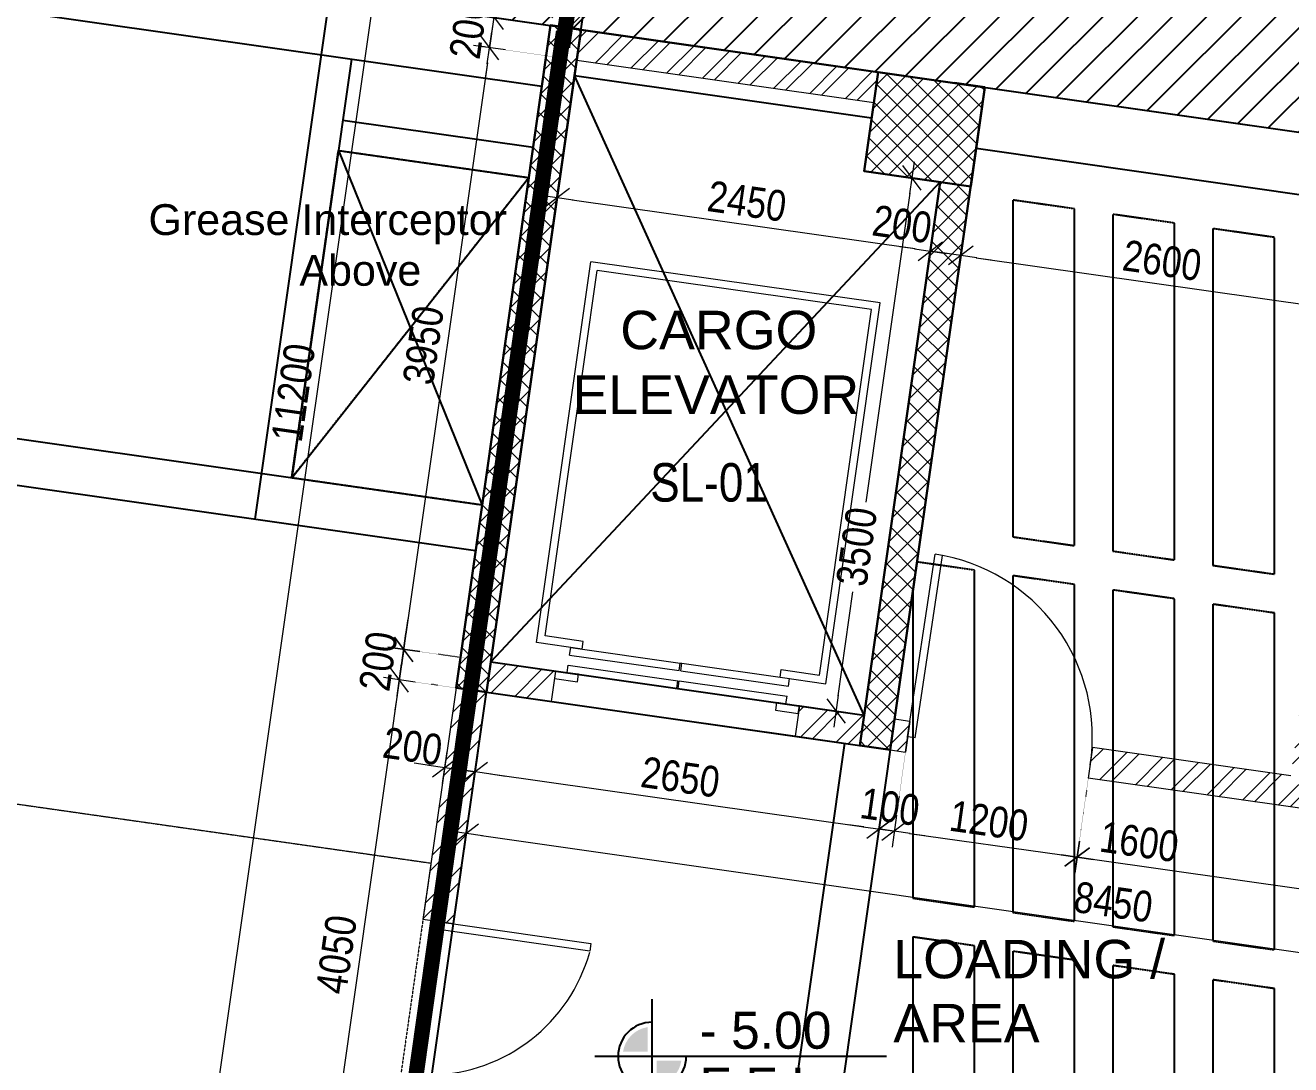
# Model space of a CAD drawing. Header units: inches. Extents: x 676944 to 1044153, y 326920 to 502369.
# Drawn here: x 732321 to 740543, y 386552 to 393308 of the extents above; entities that cross this region are included whole.
import ezdxf

# ---------------------------------------------------------------- set-up
doc = ezdxf.new("R2010")
doc.units = ezdxf.units.IN
doc.header["$MEASUREMENT"] = 0
for name, pattern in [('DASHED2', [9.525, 6.35, -3.175]), ('DOT2', [3.175, 0, -3.175]), ('HIDDEN', [9.525, 6.35, -3.175]), ('HIDDEN2', [4.7625, 3.175, -1.5875])]:
    doc.linetypes.add(name, pattern=pattern)
for name, color, linetype, lineweight in [('A-BLOCK', 43, 'Continuous', 13), ('A-DIMENSION', 7, 'Continuous', 9), ('A-DOOR', 10, 'Continuous', 15), ('A-HATCH CONCRETE', 254, 'Continuous', 5), ('A-LEASING LINE', 7, 'DASHED2', 9), ('A-LEVEL', 181, 'Continuous', 9), ('escape route', 8, 'HIDDEN', 15), ('wall hatch', 252, 'Continuous', 0)]:
    doc.layers.add(name, color=color, linetype=linetype, lineweight=lineweight)
for name, color, linetype in [('LEVELS', 181, 'Continuous'), ('P-PIPE-DRA', 40, 'Continuous'), ('S-BEAM', 2, 'Continuous'), ('S-COL', 210, 'Continuous'), ('S-COL-1', 7, 'Continuous'), ('S-HAT', 45, 'Continuous'), ('S-RIBS', 43, 'HIDDEN'), ('SHAFT', 7, 'Continuous'), ('TAXT', 3, 'Continuous'), ('THN', 1, 'Continuous')]:
    doc.layers.add(name, color=color, linetype=linetype)
doc.styles.add('ARIAL', font='ARIALN.TTF')
doc.styles.get("Standard").update_dxf_attribs({"font": 'arial.ttf'})
doc.styles.add('style1', font='arial.ttf')
doc.dimstyles.get("Standard").update_dxf_attribs({"dimtxt": 0.18, "dimasz": 0.18, "dimexe": 0.18, "dimexo": 0.0625, "dimgap": 0.09, "dimtad": 0, "dimtih": 1, "dimtoh": 1, "dimdec": 4, "dimzin": 0, "dimdsep": 46, "dimtxsty": 'Standard', "dimcen": 0.09, "dimadec": 0, "dimazin": 0, "dimtfac": 1, "dimtdec": 4, "dimtofl": 0, "dimtmove": 0, "dimatfit": 3, "dimfxl": 1, "dimtolj": 1, "dimtzin": 0, "dimarcsym": 0})
pattern_1 = [(45, (500238.42, -209327.43), (-132.58252, 132.58252), []), (45, (500326.8, -209327.43), (-132.58252, 132.58252), [])]
pattern_2 = [(45, (500265.86, -209134.585), (-66.29126, 66.29126), []), (135, (500265.86, -209134.585), (-66.29126, -66.29126), [])]

# ---------------------------------------------------------------- blocks, each defined once
blk = doc.blocks.new('R')
for p, q in [((0, -1.05), (0, 1.05)), ((-1.05, 0), (1.05, 0))]:
    blk.add_line(p, q)
at = {"color": 4, "lineweight": 13}
blk.add_line((-0.707, -0.707), (0.707, 0.707), dxfattribs=at)
blk = doc.blocks.new('*D204')
at = {"layer": 'A-DIMENSION', "linetype": 'DOT2', "lineweight": 13, "transparency": 16777216}
for p, q in [((736062.3, 396291.3), (734932.4, 396452.9)), ((734476.7, 385204.2), (733346.9, 385365.8))]:
    blk.add_line(p, q, dxfattribs=at)
at = {"layer": 'A-DIMENSION', "transparency": 16777216}
blk.add_line((734992.5, 396343.3), (733435.3, 385454.2), dxfattribs=at)
at = {"layer": 'Defpoints', "color": 0, "transparency": 16777216}
for p in [(736161.2, 396277.1), (733421.1, 385355.2), (734575.7, 385190)]:
    blk.add_point(p, dxfattribs=at)
at = {"layer": 'A-DIMENSION', "transparency": 16777216, "xscale": 100, "yscale": 100, "zscale": 100}
for p, rotation in [((735006.6, 396442.3), 81.86145593293708), ((733421.1, 385355.2), 261.8614559329371)]:
    blk.add_blockref('R', p, dxfattribs=dict(at, rotation=rotation))
at = {"layer": 'A-DIMENSION', "transparency": 16777216, "insert": (734063.3, 390920.2), "char_height": 200, "attachment_point": 5, "rotation": 81.86146, "style": 'ARIAL'}
blk.add_mtext('\\A1;11200', dxfattribs=at)
blk = doc.blocks.new('*D159')
at = {"layer": 'A-DIMENSION', "linetype": 'DOT2', "lineweight": 13, "transparency": 16777216}
for p, q in [((735076.8, 388696.6), (735036.2, 388409.8)), ((735274.8, 388668.5), (735234.2, 388381.7))]:
    blk.add_line(p, q, dxfattribs=at)
at = {"layer": 'A-DIMENSION', "transparency": 16777216}
for p, q in [((734947.7, 388498.1), (734848.7, 388512.1)), ((735046.7, 388484.1), (735244.7, 388456)), ((735343.7, 388442), (735442.7, 388427.9))]:
    blk.add_line(p, q, dxfattribs=at)
at = {"layer": 'Defpoints', "color": 0, "transparency": 16777216}
for p in [(735090.8, 388795.6), (735288.8, 388767.5), (735244.7, 388456)]:
    blk.add_point(p, dxfattribs=at)
at = {"layer": 'A-DIMENSION', "transparency": 16777216, "xscale": 100, "yscale": 100, "zscale": 100}
for p, rotation in [((735046.7, 388484.1), 351.9342278834925), ((735244.7, 388456), 171.9342278834925)]:
    blk.add_blockref('R', p, dxfattribs=dict(at, rotation=rotation))
at = {"layer": 'A-DIMENSION', "transparency": 16777216, "insert": (734837.6, 388620.6), "char_height": 200, "attachment_point": 5, "rotation": 351.93423, "style": 'ARIAL'}
blk.add_mtext('\\A1;200', dxfattribs=at)
blk = doc.blocks.new('*D161')
at = {"layer": 'A-DIMENSION', "linetype": 'DOT2', "lineweight": 13, "transparency": 16777216}
for p, q in [((735870.4, 396318.6), (735864, 396319.6)), ((735635.4, 393321.9), (735291.7, 393371))]:
    blk.add_line(p, q, dxfattribs=at)
at = {"layer": 'A-DIMENSION', "transparency": 16777216}
blk.add_line((735775.7, 396231.2), (735380.1, 393459.4), dxfattribs=at)
at = {"layer": 'Defpoints', "color": 0, "transparency": 16777216}
for p in [(735771.4, 396332.8), (735365.9, 393360.4), (735734.4, 393307.8)]:
    blk.add_point(p, dxfattribs=at)
at = {"layer": 'A-DIMENSION', "transparency": 16777216, "xscale": 100, "yscale": 100, "zscale": 100}
for p, rotation in [((735789.8, 396330.1), 81.87732904774347), ((735365.9, 393360.4), 261.8773290477435)]:
    blk.add_blockref('R', p, dxfattribs=dict(at, rotation=rotation))
at = {"layer": 'A-DIMENSION', "transparency": 16777216, "insert": (735427.3, 394866.7), "char_height": 200, "attachment_point": 5, "rotation": 81.87733, "style": 'ARIAL'}
blk.add_mtext('\\A1;3000', dxfattribs=at)
blk = doc.blocks.new('*D162')
at = {"layer": 'A-DIMENSION', "transparency": 16777216}
for p, q in [((735380.1, 393459.4), (735394.2, 393558.3)), ((735365.9, 393360.4), (735337.7, 393162.3)), ((735323.5, 393063.3), (735309.4, 392964.3))]:
    blk.add_line(p, q, dxfattribs=at)
at = {"layer": 'A-DIMENSION', "linetype": 'DOT2', "lineweight": 13, "transparency": 16777216}
for p, q in [((735635.4, 393321.9), (735291.7, 393371)), ((735805.1, 393095.6), (735263.4, 393172.9))]:
    blk.add_line(p, q, dxfattribs=at)
at = {"layer": 'Defpoints', "color": 0, "transparency": 16777216}
for p in [(735734.4, 393307.8), (735337.7, 393162.3), (735904.1, 393081.5)]:
    blk.add_point(p, dxfattribs=at)
at = {"layer": 'A-DIMENSION', "transparency": 16777216, "xscale": 100, "yscale": 100, "zscale": 100}
for p, rotation in [((735365.9, 393360.4), 261.8773290477435), ((735337.7, 393162.3), 81.87732904774347)]:
    blk.add_blockref('R', p, dxfattribs=dict(at, rotation=rotation))
at = {"layer": 'A-DIMENSION', "transparency": 16777216, "insert": (735201.2, 393282.8), "char_height": 200, "attachment_point": 5, "rotation": 81.87733, "style": 'ARIAL'}
blk.add_mtext('\\A1;200', dxfattribs=at)
blk = doc.blocks.new('*D163')
at = {"layer": 'A-DIMENSION', "linetype": 'DOT2', "lineweight": 13, "transparency": 16777216}
for p, q in [((735805.1, 393095.6), (735263.4, 393172.9)), ((735247.1, 389185), (734705.3, 389262.4))]:
    blk.add_line(p, q, dxfattribs=at)
at = {"layer": 'A-DIMENSION', "transparency": 16777216}
blk.add_line((735323.5, 393063.3), (734793.7, 389350.8), dxfattribs=at)
at = {"layer": 'Defpoints', "color": 0, "transparency": 16777216}
for p in [(735904.1, 393081.5), (734779.5, 389251.8), (735346.1, 389170.9)]:
    blk.add_point(p, dxfattribs=at)
at = {"layer": 'A-DIMENSION', "transparency": 16777216, "xscale": 100, "yscale": 100, "zscale": 100}
for p, rotation in [((735337.7, 393162.3), 81.87732904774347), ((734779.5, 389251.8), 261.8773290477435)]:
    blk.add_blockref('R', p, dxfattribs=dict(at, rotation=rotation))
at = {"layer": 'A-DIMENSION', "transparency": 16777216, "insert": (734908, 391228.5), "char_height": 200, "attachment_point": 5, "rotation": 81.87733, "style": 'ARIAL'}
blk.add_mtext('\\A1;3950', dxfattribs=at)
blk = doc.blocks.new('*D164')
at = {"layer": 'A-DIMENSION', "transparency": 16777216}
for p, q in [((734793.7, 389350.8), (734807.8, 389449.8)), ((734779.5, 389251.8), (734751.3, 389054)), ((734737.2, 388955), (734723, 388856))]:
    blk.add_line(p, q, dxfattribs=at)
at = {"layer": 'A-DIMENSION', "linetype": 'DOT2', "lineweight": 13, "transparency": 16777216}
for p, q in [((735247, 389185.1), (734705.3, 389262.4)), ((735218.7, 388987.3), (734677.1, 389064.6))]:
    blk.add_line(p, q, dxfattribs=at)
at = {"layer": 'Defpoints', "color": 0, "transparency": 16777216}
for p in [(735346, 389170.9), (734751.3, 389054), (735317.7, 388973.2)]:
    blk.add_point(p, dxfattribs=at)
at = {"layer": 'A-DIMENSION', "transparency": 16777216, "xscale": 100, "yscale": 100, "zscale": 100}
for p, rotation in [((734779.5, 389251.8), 261.8773290477435), ((734751.3, 389054), 81.87732904774347)]:
    blk.add_blockref('R', p, dxfattribs=dict(at, rotation=rotation))
at = {"layer": 'A-DIMENSION', "transparency": 16777216, "insert": (734614.8, 389174.4), "char_height": 200, "attachment_point": 5, "rotation": 81.87733, "style": 'ARIAL'}
blk.add_mtext('\\A1;200', dxfattribs=at)
blk = doc.blocks.new('*D165')
at = {"layer": 'A-DIMENSION', "linetype": 'DOT2', "lineweight": 13, "transparency": 16777216}
for p, q in [((735246.9, 389185.3), (734705.3, 389262.6)), ((734254.4, 385235.8), (734281.6, 385231.9))]:
    blk.add_line(p, q, dxfattribs=at)
at = {"layer": 'A-DIMENSION', "transparency": 16777216}
blk.add_line((734765.4, 389153), (734221.4, 385341.5), dxfattribs=at)
at = {"layer": 'Defpoints', "color": 0, "transparency": 16777216}
for p in [(735345.9, 389171.2), (734155.4, 385249.9), (734207.3, 385242.5)]:
    blk.add_point(p, dxfattribs=at)
at = {"layer": 'A-DIMENSION', "transparency": 16777216, "xscale": 100, "yscale": 100, "zscale": 100}
for p, rotation in [((734779.6, 389252), 81.87732904774347), ((734207.3, 385242.5), 261.8773290477435)]:
    blk.add_blockref('R', p, dxfattribs=dict(at, rotation=rotation))
at = {"layer": 'A-DIMENSION', "transparency": 16777216, "insert": (734342.9, 387268.7), "char_height": 200, "attachment_point": 5, "rotation": 81.87733, "style": 'ARIAL'}
blk.add_mtext('\\A1;4050', dxfattribs=at)
blk = doc.blocks.new('*D195')
at = {"layer": 'A-DIMENSION', "linetype": 'DOT2', "lineweight": 13, "transparency": 16777216}
for p, q in [((725642.3, 386650), (725652.1, 386718.8)), ((732670.9, 385646.9), (732680.7, 385715.7))]:
    blk.add_line(p, q, dxfattribs=at)
at = {"layer": 'A-DIMENSION', "transparency": 16777216}
blk.add_line((725740.5, 386630.5), (732571.1, 385655.6), dxfattribs=at)
at = {"layer": 'Defpoints', "color": 0, "transparency": 16777216}
for p in [(725628.1, 386551), (732670.1, 385641.4), (732656.7, 385547.9)]:
    blk.add_point(p, dxfattribs=at)
at = {"layer": 'A-DIMENSION', "transparency": 16777216, "xscale": 100, "yscale": 100, "zscale": 100}
for p, rotation in [((725641.5, 386644.6), 171.8773290511251), ((732670.1, 385641.4), 351.8773290511251)]:
    blk.add_blockref('R', p, dxfattribs=dict(at, rotation=rotation))
at = {"layer": 'A-DIMENSION', "transparency": 16777216, "insert": (729177.3, 386293.6), "char_height": 200, "attachment_point": 5, "rotation": 351.87733, "style": 'ARIAL'}
blk.add_mtext('\\A1;7100', dxfattribs=at)
blk = doc.blocks.new('level')
at = {"layer": 'LEVELS'}
for points in [[(42.7, 3.7), (22.8, 3.7, -0.325023), (42.7, 23.7)], [(70.2, -3.7), (50.2, -3.7), (50.2, -23.7, 0.325023)]]:
    blk.add_hatch(color=256, dxfattribs=at).paths.add_polyline_path(points)
for p, q in [((46.5, -46.5), (46.5, 46.5)), ((0, 0), (236.9, 0))]:
    blk.add_line(p, q, dxfattribs=at)
blk.add_arc((46.5, 0), 27.7, 90, 0, dxfattribs=at)
at = {"layer": 'LEVELS', "style": 'style1', "flags": 8}
for tag, p in [('+0.00', (85, 6.1)), ('F.F.L', (85, -39.1))]:
    blk.add_attdef(tag, p, '', height=30, dxfattribs=at)
blk = doc.blocks.new('*D416')
at = {"layer": 'A-DIMENSION', "color": 254, "linetype": 'DOT2', "lineweight": 13, "transparency": 16777216}
for p, q in [((547223.7, 224655.5), (547223.8, 224656.2)), ((547397, 224454.7), (547400.6, 224479.4))]:
    blk.add_line(p, q, dxfattribs=at)
at = {"layer": 'A-DIMENSION', "color": 254, "transparency": 16777216}
for p, q in [((547114.2, 224596), (547015.2, 224610.2)), ((547411.2, 224553.6), (547213.2, 224581.9)), ((547510.2, 224539.5), (547609.2, 224525.4))]:
    blk.add_line(p, q, dxfattribs=at)
at = {"layer": 'Defpoints', "color": 0, "transparency": 16777216}
for p in [(547209.5, 224556.5), (547213.2, 224581.9), (547411.2, 224553.6)]:
    blk.add_point(p, dxfattribs=at)
at = {"layer": 'A-DIMENSION', "color": 254, "transparency": 16777216, "xscale": 100, "yscale": 100, "zscale": 100}
for p, rotation in [((547213.2, 224581.9), 351.877089414629), ((547411.2, 224553.6), 171.877089414629)]:
    blk.add_blockref('R', p, dxfattribs=dict(at, rotation=rotation))
at = {"layer": 'A-DIMENSION', "color": 254, "transparency": 16777216, "insert": (547029.9, 224756.6), "char_height": 200, "attachment_point": 5, "rotation": 351.87709, "style": 'ARIAL'}
blk.add_mtext('\\A1;200', dxfattribs=at)
blk = doc.blocks.new('*D417')
at = {"layer": 'A-DIMENSION', "color": 254, "transparency": 16777216}
blk.add_line((547114.2, 224596), (544886.8, 224913.9), dxfattribs=at)
at = {"layer": 'A-DIMENSION', "color": 254, "linetype": 'DOT2', "lineweight": 13, "transparency": 16777216}
for p, q in [((544774.4, 224833.8), (544777.3, 224853.8)), ((547223.7, 224655.5), (547223.8, 224656.2))]:
    blk.add_line(p, q, dxfattribs=at)
at = {"layer": 'Defpoints', "color": 0, "transparency": 16777216}
for p in [(544787.9, 224928.1), (544788.5, 224932.8), (547209.5, 224556.5)]:
    blk.add_point(p, dxfattribs=at)
at = {"layer": 'A-DIMENSION', "color": 254, "transparency": 16777216, "xscale": 100, "yscale": 100, "zscale": 100}
for p, rotation in [((544787.9, 224928.1), 171.877089414629), ((547213.2, 224581.9), 351.877089414629)]:
    blk.add_blockref('R', p, dxfattribs=dict(at, rotation=rotation))
at = {"layer": 'A-DIMENSION', "color": 254, "transparency": 16777216, "insert": (546022, 224905.6), "char_height": 200, "attachment_point": 5, "rotation": 351.87709, "style": 'ARIAL'}
blk.add_mtext('\\A1;2450', dxfattribs=at)
blk = doc.blocks.new('*D419')
at = {"layer": 'A-DIMENSION', "color": 254, "linetype": 'DOT2', "lineweight": 13, "transparency": 16777216}
for p, q in [((548253.8, 221256), (548156.5, 220569.5)), ((549837.7, 221030), (549740.7, 220345))]:
    blk.add_line(p, q, dxfattribs=at)
at = {"layer": 'A-DIMENSION', "color": 254, "transparency": 16777216}
blk.add_line((548266, 220629.7), (549652.2, 220433.3), dxfattribs=at)
at = {"layer": 'Defpoints', "color": 0, "transparency": 16777216}
for p in [(548267.8, 221355), (549851.8, 221129), (549751.2, 220419.3)]:
    blk.add_point(p, dxfattribs=at)
at = {"layer": 'A-DIMENSION', "color": 254, "transparency": 16777216, "xscale": 100, "yscale": 100, "zscale": 100}
for p, rotation in [((548167, 220643.8), 171.9342278825543), ((549751.2, 220419.3), 351.9342278825543)]:
    blk.add_blockref('R', p, dxfattribs=dict(at, rotation=rotation))
at = {"layer": 'A-DIMENSION', "color": 254, "transparency": 16777216, "insert": (548570.7, 220742.9), "char_height": 200, "attachment_point": 5, "rotation": 351.93423, "style": 'ARIAL'}
blk.add_mtext('\\A1;1600', dxfattribs=at)
blk = doc.blocks.new('*D411')
at = {"layer": 'A-DIMENSION', "color": 254, "linetype": 'DOT2', "lineweight": 13, "transparency": 16777216}
for p, q in [((547397, 224454.7), (547400.6, 224479.4)), ((549970.4, 224083.5), (549995.7, 224260.5))]:
    blk.add_line(p, q, dxfattribs=at)
at = {"layer": 'A-DIMENSION', "color": 254, "transparency": 16777216}
blk.add_line((547510.2, 224539.5), (549886.1, 224200.4), dxfattribs=at)
at = {"layer": 'Defpoints', "color": 0, "transparency": 16777216}
for p in [(547411.2, 224553.6), (549985.1, 224186.3), (549956.3, 223984.5)]:
    blk.add_point(p, dxfattribs=at)
at = {"layer": 'A-DIMENSION', "color": 254, "transparency": 16777216, "xscale": 100, "yscale": 100, "zscale": 100}
for p, rotation in [((547411.2, 224553.6), 171.877089414629), ((549985.1, 224186.3), 351.877089414629)]:
    blk.add_blockref('R', p, dxfattribs=dict(at, rotation=rotation))
at = {"layer": 'A-DIMENSION', "color": 254, "transparency": 16777216, "insert": (548719.6, 224520.5), "char_height": 200, "attachment_point": 5, "rotation": 351.87709, "style": 'ARIAL'}
blk.add_mtext('\\A1;2600', dxfattribs=at)
blk = doc.blocks.new('*D408')
at = {"layer": 'A-DIMENSION', "color": 254, "linetype": 'DOT2', "lineweight": 13, "transparency": 16777216}
for p, q in [((544286.3, 221410.5), (544245.7, 221123.7)), ((546938.6, 221241.7), (546869.2, 220752))]:
    blk.add_line(p, q, dxfattribs=at)
at = {"layer": 'A-DIMENSION', "color": 254, "transparency": 16777216}
blk.add_line((544355.2, 221184), (546780.7, 220840.2), dxfattribs=at)
at = {"layer": 'Defpoints', "color": 0, "transparency": 16777216}
for p in [(544300.3, 221509.5), (546952.6, 221340.7), (546879.7, 220826.2)]:
    blk.add_point(p, dxfattribs=at)
at = {"layer": 'A-DIMENSION', "color": 254, "transparency": 16777216, "xscale": 100, "yscale": 100, "zscale": 100}
for p, rotation in [((544256.2, 221198), 171.9342278859259), ((546879.7, 220826.2), 351.9342278859259)]:
    blk.add_blockref('R', p, dxfattribs=dict(at, rotation=rotation))
at = {"layer": 'A-DIMENSION', "color": 254, "transparency": 16777216, "insert": (545589.3, 221162.7), "char_height": 200, "attachment_point": 5, "rotation": 351.93423, "style": 'ARIAL'}
blk.add_mtext('\\A1;2650', dxfattribs=at)
blk = doc.blocks.new('*D407')
at = {"layer": 'A-DIMENSION', "color": 254, "linetype": 'DOT2', "lineweight": 13, "transparency": 16777216}
for p, q in [((547065.8, 221425.6), (546968.4, 220737.9)), ((548253.8, 221256), (548156.5, 220569.5))]:
    blk.add_line(p, q, dxfattribs=at)
at = {"layer": 'A-DIMENSION', "color": 254, "transparency": 16777216}
blk.add_line((547077.9, 220798.1), (548068, 220657.8), dxfattribs=at)
at = {"layer": 'Defpoints', "color": 0, "transparency": 16777216}
for p in [(547079.9, 221524.6), (548267.8, 221355), (548167, 220643.8)]:
    blk.add_point(p, dxfattribs=at)
at = {"layer": 'A-DIMENSION', "color": 254, "transparency": 16777216, "xscale": 100, "yscale": 100, "zscale": 100}
for p, rotation in [((546978.9, 220812.2), 171.9342278859259), ((548167, 220643.8), 351.9342278859259)]:
    blk.add_blockref('R', p, dxfattribs=dict(at, rotation=rotation))
at = {"layer": 'A-DIMENSION', "color": 254, "transparency": 16777216, "insert": (547594.3, 220878.6), "char_height": 200, "attachment_point": 5, "rotation": 351.93423, "style": 'ARIAL'}
blk.add_mtext('\\A1;1200', dxfattribs=at)
blk = doc.blocks.new('*D402')
at = {"layer": 'A-DIMENSION', "color": 254, "linetype": 'DOT2', "lineweight": 13, "transparency": 16777216}
for p, q in [((544206.6, 220856), (544187.6, 220723.2)), ((552571.8, 219662.1), (552552.8, 219529.3))]:
    blk.add_line(p, q, dxfattribs=at)
at = {"layer": 'A-DIMENSION', "color": 254, "transparency": 16777216}
blk.add_line((544297.2, 220783.3), (552464.4, 219617.7), dxfattribs=at)
at = {"layer": 'Defpoints', "color": 0, "transparency": 16777216}
for p in [(544220.7, 220955), (552585.9, 219761.1), (552563.4, 219603.5)]:
    blk.add_point(p, dxfattribs=at)
at = {"layer": 'A-DIMENSION', "color": 254, "transparency": 16777216, "xscale": 100, "yscale": 100, "zscale": 100}
for p, rotation in [((544198.2, 220797.5), 171.8773276732363), ((552563.4, 219603.5), 351.8773276732363)]:
    blk.add_blockref('R', p, dxfattribs=dict(at, rotation=rotation))
at = {"layer": 'A-DIMENSION', "color": 254, "transparency": 16777216, "insert": (548402.3, 220351.1), "char_height": 200, "attachment_point": 5, "rotation": 351.87733, "style": 'ARIAL'}
blk.add_mtext('\\A1;8450', dxfattribs=at)
blk = doc.blocks.new('*D399')
at = {"layer": 'A-DIMENSION', "color": 254, "linetype": 'DOT2', "lineweight": 13, "transparency": 16777216}
for p, q in [((547065.8, 221425.6), (546968.4, 220737.9)), ((546893.9, 220925.2), (546890.4, 220900.4))]:
    blk.add_line(p, q, dxfattribs=at)
at = {"layer": 'A-DIMENSION', "color": 254, "transparency": 16777216}
for p, q in [((546780.9, 220840.2), (546681.9, 220854.2)), ((546978.9, 220812.2), (546879.9, 220826.2)), ((547077.9, 220798.1), (547176.9, 220784.1))]:
    blk.add_line(p, q, dxfattribs=at)
at = {"layer": 'Defpoints', "color": 0, "transparency": 16777216}
for p in [(547079.9, 221524.6), (546879.9, 220826.2), (546879.9, 220826.2)]:
    blk.add_point(p, dxfattribs=at)
at = {"layer": 'A-DIMENSION', "color": 254, "transparency": 16777216, "xscale": 100, "yscale": 100, "zscale": 100}
for p, rotation in [((546879.9, 220826.2), 351.9342278859259), ((546978.9, 220812.2), 171.9342278859259)]:
    blk.add_blockref('R', p, dxfattribs=dict(at, rotation=rotation))
at = {"layer": 'A-DIMENSION', "color": 254, "transparency": 16777216, "insert": (546950.7, 220969.8), "char_height": 200, "attachment_point": 5, "rotation": 351.93423, "style": 'ARIAL'}
blk.add_mtext('\\A1;100', dxfattribs=at)
blk = doc.blocks.new('*D396')
at = {"layer": 'A-DIMENSION', "color": 254, "linetype": 'DOT2', "lineweight": 13, "transparency": 16777216}
for p, q in [((547180.5, 225045.7), (547168.8, 225047.4)), ((546686, 221580.8), (546674.3, 221582.5))]:
    blk.add_line(p, q, dxfattribs=at)
at = {"layer": 'A-DIMENSION', "color": 254, "transparency": 16777216}
for p, q in [((547080.4, 224959), (546793.7, 222950.2)), ((546614.2, 221692.1), (546710.5, 222366.9))]:
    blk.add_line(p, q, dxfattribs=at)
at = {"layer": 'Defpoints', "color": 0, "transparency": 16777216}
for p in [(547081.5, 225059.8), (546587, 221594.9), (546600, 221593.1)]:
    blk.add_point(p, dxfattribs=at)
at = {"layer": 'A-DIMENSION', "color": 254, "transparency": 16777216, "xscale": 100, "yscale": 100, "zscale": 100}
for p, rotation in [((547094.6, 225058), 81.87732767324025), ((546600, 221593.1), 261.8773276732402)]:
    blk.add_blockref('R', p, dxfattribs=dict(at, rotation=rotation))
at = {"layer": 'A-DIMENSION', "color": 254, "transparency": 16777216, "insert": (546734.8, 222661.1), "char_height": 200, "attachment_point": 5, "rotation": 81.87733, "style": 'ARIAL'}
blk.add_mtext('\\A1;3500', dxfattribs=at)
blk = doc.blocks.new('CEILING PLAN')
at = {"layer": 'S-HAT'}
h = blk.add_hatch(dxfattribs=at)
h.set_pattern_fill('ANSI31', color=254, scale=50, style=0)
h.set_pattern_definition([(45, (393264, 521461.99), (-112.2532, 112.2532), [])])
h.paths.add_polyline_path([(390318.4, 485183), (390298.1, 485040.4), (390318.4, 485183), (390195.1, 484461.1), (390318.4, 485183), (389288.2, 485329.9), (389175.4, 483607.6), (389224.7, 483595.9), (394316.7, 482869.2), (394316.8, 482870), (394960.3, 482778.2), (424089.7, 478620.1), (424089.8, 478620.4), (424287.8, 478592.1), (426168.6, 478323.6), (426168.6, 478323.7), (426812.1, 478231.9), (426812, 478231.3), (432655.7, 477397.3), (432655.7, 477397.9), (433200.2, 477320.2), (438160.8, 476611.6), (438179.9, 476909.7), (438279.7, 476903.3), (438456, 479650.9), (434841.3, 480166.8), (434826.9, 480066.2), (434480.4, 480115.7), (434494.8, 480216.3), (430881.4, 480732), (430867, 480631.5), (430520.6, 480681), (430534.9, 480781.5), (426921.5, 481297.2), (426907.2, 481196.8), (426560.7, 481246.2), (426575, 481346.6), (422961.6, 481862.4), (422947.3, 481762.1), (422600.8, 481811.5), (422615.2, 481911.8), (419001.9, 482427.5), (418987.6, 482327.2), (418641.1, 482376.6), (418655.4, 482477), (415042.1, 482992.7), (415027.8, 482892.4), (414681.3, 482941.8), (414695.6, 483042.1), (411082.3, 483557.8), (411068, 483457.6), (410721.6, 483507.1), (410735.9, 483607.3), (407122.6, 484123), (407108.3, 484023), (406761.8, 484072.4), (406776.1, 484172.4), (403162.7, 484688.2), (403148.5, 484588.4), (402802, 484637.8), (402816.2, 484737.6), (399202.8, 485253.3), (399188.6, 485153.8), (398842.1, 485203.3), (398856.3, 485302.8), (395243, 485818.5), (395228.8, 485719.2), (394882.3, 485768.7), (394896.5, 485868), (391300.8, 486330.6), (391286.6, 486231.6), (390890.7, 486288.2), (390904.8, 486387.2), (390471.6, 486373.3), (390384.5, 485646.3)])
at = {"layer": 'P-PIPE-DRA', "color": 254, "ltscale": 0.1}
blk.add_lwpolyline([(422711, 477807), (423948.5, 477630.4), (423644.7, 475501.9), (422407.2, 475678.5)], close=True, dxfattribs=at)
at = {"layer": 'S-BEAM', "color": 254, "linetype": 'ByBlock'}
for p, q in [((389213.3, 483597.6), (438260.1, 476597.4)), ((418662.7, 478990.4), (424033.2, 478223.9)), ((422654.2, 478824.7), (422166.9, 475409.8)), ((422795.7, 478400.5), (422407.2, 475678.5)), ((424245.3, 478294.6), (426175.6, 478019.1)), ((422739.3, 478005), (423976.7, 477828.4)), ((422711, 477807), (423948.5, 477630.4)), ((426854.5, 477821.2), (432599.1, 477001.3)), ((423948.5, 477630.4), (423644.7, 475501.9)), ((423644.7, 475501.9), (418101, 476293.2)), ((423602.3, 475204.9), (418058.6, 475996.2)), ((423701.4, 474483.9), (426126.7, 474137.8)), ((423673.2, 474285.9), (426098.5, 473939.8)), ((426324.7, 474109.2), (425794.9, 470397)), ((425999.5, 473953.9), (425497.9, 470439.4))]:
    blk.add_line(p, q, dxfattribs=at)
at = {"layer": 'S-COL-1', "color": 254, "lineweight": 30}
for points in [[(424089.8, 478620.4), (424287.8, 478592.1), (423673.2, 474285.9), (423475.2, 474314.2), (424089.8, 478620.4)], [(426713.1, 478246), (426911.1, 478217.8), (426296.5, 473911.4), (426098.5, 473939.7), (426621.2, 477602)], [(426713, 478245.4), (426713.1, 478246)]]:
    blk.add_lwpolyline(points, dxfattribs=at)
blk.add_lwpolyline([(426218, 478316.1), (426126.2, 477672.6), (426819.2, 477573.7), (426911, 478217.2)], close=True, dxfattribs=at)
at = {"layer": 'S-HAT', "color": 254}
blk.add_lwpolyline([(394960.3, 482778.2), (424089.7, 478620.1), (424089.8, 478620.4), (424287.8, 478592.1), (426168.6, 478323.6), (426168.6, 478323.7), (426812.1, 478231.9), (426812, 478231.3), (432655.7, 477397.3), (432655.7, 477397.9), (433200.2, 477320.2), (438160.8, 476611.6), (438179.9, 476909.7), (438279.7, 476903.3), (438456, 479650.9)], dxfattribs=at)
at = {"layer": 'S-RIBS', "color": 254, "ltscale": 0.4}
for points in [[(427493, 477427.6), (427093, 477484.7), (427093, 475296.1), (427493, 475239)], [(428143, 477334.9), (427743, 477391.9), (427743, 475203.3), (428143, 475146.2)], [(428793, 477242.1), (428393, 477299.2), (428393, 475110.5), (428793, 475053.5)], [(426843, 475079.2), (426470.7, 475132.4), (426443, 474938), (426443, 472947.7), (426843, 472890.6)], [(427493, 474986.5), (427093, 475043.6), (427093, 472854.9), (427493, 472797.8)], [(428143, 474893.7), (427743, 474950.8), (427743, 472762.2), (428143, 472705.1)], [(428793, 474800.9), (428393, 474858), (428393, 472669.4), (428793, 472612.3)], [(426843, 472638.1), (426443, 472695.2), (426443, 470506.5), (426843, 470449.5)], [(427493, 472545.3), (427093, 472602.4), (427093, 470413.8), (427493, 470356.7)], [(428143, 472452.5), (427743, 472509.6), (427743, 470321), (428143, 470263.9)], [(428793, 472359.8), (428393, 472416.9), (428393, 470228.2), (428793, 470171.1)]]:
    blk.add_lwpolyline(points, close=True, dxfattribs=at)
at = {"layer": 'THN', "color": 254}
for p, q in [((426126.7, 474137.8), (424245.3, 478294.6)), ((422711, 477807), (423644.7, 475501.9)), ((422407.2, 475678.5), (423948.5, 477630.4)), ((426621.3, 477602.5), (423701.4, 474483.9))]:
    blk.add_line(p, q, dxfattribs=at)
blk = doc.blocks.new('SDFGBS')
at = {"layer": 'A-DIMENSION'}
h = blk.add_hatch(dxfattribs=at)
h.set_pattern_fill('ANSI32', color=254, scale=500)
h.set_pattern_definition([(45, (500265.86, -209134.59), (-132.58252, 132.58252), []), (45, (500354.24, -209134.59), (-132.58252, 132.58252), [])])
h.paths.add_polyline_path([(548239.6, 221157), (549823.5, 220931), (549851.8, 221129), (549752.8, 221143.1), (550763, 228221.3), (550565, 228249.5), (549554.8, 221171.4), (548267.8, 221355), (548267.8, 221355)])
h.paths.add_polyline_path([(546952.6, 221340.7), (547051.6, 221326.6), (547078.5, 221524.8), (546980.9, 221539.4)])
h = blk.add_hatch(dxfattribs=at)
h.set_pattern_fill('ANSI35', color=254, scale=500)
h.set_pattern_definition([(45, (552314.21, 217329.53), (-88.3883, 88.3883), []), (45, (552402.6, 217329.53), (-88.3883, 88.3883), [156.25, -31.25, 0, -31.25])])
edge = h.paths.add_edge_path(flags=17)
edge.add_line((553946.3, 227821), (553748.4, 227849.3))
edge.add_line((553748.4, 227849.3), (552636.7, 220060.7))
edge.add_line((552636.7, 220060.7), (552850.2, 220030.2))
edge.add_line((552850.2, 220030.2), (553946.3, 227821))
edge.add_line((553946.3, 227821), (553748.4, 227849.3))
h.paths.add_polyline_path([(553946.3, 227821), (553748.4, 227849.3), (552636.7, 220060.7), (552850.2, 220030.2)], flags=17)
h.paths.add_polyline_path([(552122.2, 216511.9), (552150.4, 216709.9), (548158.7, 217279.6), (548158.7, 217118.1), (548158.7, 217081.1), (548158.7, 206352.4), (548358.7, 206352.4), (548358.7, 217049)])
h.paths.add_polyline_path([(552440.3, 217325.1), (552242.3, 217353.3), (552206.9, 217105.8), (552404.9, 217077.6)])
h.paths.add_polyline_path([(548158.7, 205052.4), (548358.7, 205055.3), (548358.7, 205152.4), (548158.7, 205152.4)])
h = blk.add_hatch(dxfattribs=at)
h.set_pattern_fill('ANSI32', color=254, scale=500)
h.set_pattern_definition([(45, (591127.75, 660763.28), (-132.58252, 132.58252), []), (45, (591216.14, 660763.28), (-132.58252, 132.58252), [])])
h.paths.add_polyline_path([(544943.8, 226021.5), (544915.5, 225823.5), (546846, 225548), (546874.2, 225745.9)])
h = blk.add_hatch(dxfattribs=at)
h.set_pattern_fill('ANSI37', color=254, scale=750)
h.set_pattern_definition(pattern_2)
h.paths.add_polyline_path([(546874.2, 225746), (546782.4, 225102.5), (547475.4, 225003.6), (547567.2, 225647.1)])
h = blk.add_hatch(dxfattribs=at)
h.set_pattern_fill('ANSI37', color=254, scale=750)
h.set_pattern_definition(pattern_2)
h.paths.add_polyline_path([(547475.4, 225003.6), (547277.4, 225031.9), (546754.6, 221369.2), (546952.6, 221340.5)])
h = blk.add_hatch(dxfattribs=at)
h.set_pattern_fill('ANSI32', color=254, scale=500)
h.set_pattern_definition(pattern_1)
h.paths.add_polyline_path([(544329.2, 221715), (544749.6, 221659.2), (544777.6, 221854.9), (544357.1, 221913.5), (544330.5, 221724.6), (544329.9, 221720)])
h = blk.add_hatch(dxfattribs=at)
h.set_pattern_fill('ANSI32', color=254, scale=500)
h.set_pattern_definition(pattern_1)
h.paths.add_polyline_path([(546769.1, 221473.1), (546782.5, 221567), (546362.2, 221627), (546334, 221429), (546754.3, 221369), (546768.5, 221469.4)])
at = {"color": 254, "linetype": 'Continuous', "ltscale": 100}
blk.add_lwpolyline([(548358.7, 199352.4), (548358.7, 205055.3), (548158.7, 205052.4), (546609.2, 205052.4), (546609.2, 211052.4), (542748.5, 211052.4), (542748.5, 217853.6), (543751.9, 217706.5), (543785.2, 217903.8), (544329.2, 221715.1), (545372.1, 229020.7), (545414.4, 229317.7), (509749.2, 234378), (508982.7, 222668.9), (530759.5, 219560.9), (530757.7, 213002.3), (529859.4, 213002.3), (529859.4, 212802.4), (529859.4, 209552.4), (521809.4, 209552.4), (521809.4, 209352.4), (521809.4, 199352.4), (548358.7, 199352.4)], dxfattribs=at)
at = {"layer": 'A-DIMENSION', "color": 254}
for p, q in [((544943.8, 226021.5), (546874.2, 225746)), ((544717.2, 225852.8), (544724.4, 225851.7)), ((544915.5, 225823.5), (546845.9, 225548.1)), ((544710.1, 225751.5), (544709.5, 225751.6)), ((546754.6, 221369), (547277.4, 225031.9)), ((547475.4, 225003.6), (546952.6, 221340.7)), ((544653.2, 222038.5), (545006.4, 224513.5)), ((546887.4, 224245), (545006.4, 224513.5)), ((544709.8, 222081), (545048.9, 224456.9)), ((546831.4, 224202.5), (545048.9, 224456.9)), ((546534.2, 221770), (546887.4, 224245)), ((546492.3, 221826.5), (546831.4, 224202.5)), ((547065.7, 221425.6), (547243.6, 222612.3)), ((547113.9, 221418.3), (547293.1, 222604.8)), ((544950.2, 221996.1), (544653.2, 222038.5)), ((544957.3, 222045.7), (544709.8, 222081)), ((544869.1, 221957.2), (544876.2, 222006.7)), ((544876.2, 222006.7), (545588.3, 221905.1)), ((544950.2, 221996.1), (544957.3, 222045.7)), ((544950.2, 221996.1), (544957.3, 222045.7)), ((544869.1, 221957.2), (545581.2, 221855.5)), ((544778.3, 221853.1), (544357.4, 221912.9)), ((544778.3, 221853.1), (544750, 221655.1)), ((544852.7, 221842.5), (544859.8, 221892)), ((544852.7, 221842.5), (544859.8, 221892)), ((544852.7, 221842.5), (545564.9, 221740.8)), ((544859.8, 221892), (545571.9, 221790.3)), ((545581.2, 221855.5), (545588.3, 221905.1)), ((545581.2, 221855.5), (545588.3, 221905.1)), ((545588.3, 221905.1), (545598.2, 221903.6)), ((545588.3, 221905.1), (545598.2, 221903.6)), ((545591.1, 221854.1), (545598.2, 221903.6)), ((545591.1, 221854.1), (545598.2, 221903.6)), ((545591.1, 221854.1), (546291.5, 221754.1)), ((545598.2, 221903.6), (546298.6, 221803.7)), ((546237.2, 221812.4), (546244.3, 221862)), ((546237.2, 221812.4), (546244.3, 221862)), ((546244.3, 221862), (546492.3, 221826.6)), ((545564.9, 221740.8), (545571.9, 221790.3)), ((545564.9, 221740.8), (545571.9, 221790.3)), ((545574.8, 221739.4), (545581.8, 221788.9)), ((545581.8, 221788.9), (546282.2, 221689)), ((546237.2, 221812.4), (546534.2, 221770)), ((546291.5, 221754.1), (546298.6, 221803.7)), ((546291.5, 221754.1), (546298.6, 221803.7)), ((544329.2, 221715.2), (544114.3, 220209.6)), ((544750, 221655.1), (544329.2, 221715.2)), ((545574.8, 221739.4), (546275.2, 221639.4)), ((546275.2, 221639.4), (546282.2, 221689)), ((546275.2, 221639.4), (546282.2, 221689)), ((546334, 221429), (544750, 221655.1)), ((546362.2, 221627), (546334, 221429)), ((546782.9, 221567), (546362.2, 221627)), ((547079.8, 221524.6), (547051.6, 221326.6)), ((546754.7, 221369), (546334, 221429)), ((546952.6, 221340.7), (546754.6, 221369)), ((547113.9, 221418.3), (547065.7, 221425.6)), ((548267.8, 221355), (548239.6, 221157)), ((549554.8, 221171.4), (548267.8, 221355)), ((549823.5, 220931), (548239.6, 221157))]:
    blk.add_line(p, q, dxfattribs=at)
for points in [[(544943.8, 226021.5), (545367.9, 228991.3)], [(546952.6, 221340.7), (547051.6, 221326.6), (547079.8, 221524.6), (546980.9, 221539.4)], [(544114.4, 220209.8), (545008.1, 220081.2), (545000.9, 220031.7), (544107.3, 220160.4)]]:
    blk.add_lwpolyline(points, dxfattribs=at)
for points in [[(546874.2, 225746), (546782.4, 225102.5), (547475.4, 225003.6), (547567.2, 225647.1)], [(544922, 221832.6), (544778.3, 221853.1), (544771.3, 221804.4), (544919.8, 221783.2), (544926.8, 221831.9)], [(546357.5, 221627.7), (546213.7, 221648.2), (546206.7, 221598.7), (546355.2, 221577.5), (546362.2, 221627)], [(546357.5, 221627.7), (546213.7, 221648.2), (546206.7, 221598.7), (546355.2, 221577.5), (546362.2, 221627)]]:
    blk.add_lwpolyline(points, close=True, dxfattribs=at)
for centre, radius, start, end in [((547066.3, 221426), 1199.5, 351.20816, 81.46587), ((543948.1, 220320), 1092.4, 271.37111, 344.35838)]:
    blk.add_arc(centre, radius, start, end, dxfattribs=at)
ref = blk.add_blockref('level', (545033.9, 219349.2), dxfattribs=dict(at, xscale=7.999999999999999, yscale=7.999999999999999, zscale=7.999999999999999))
ref.add_attrib('+0.00', '- 5.00', (545713.7, 219398.1), dxfattribs={"layer": 'A-LEVEL', "height": 240, "style": 'style1'})
ref.add_attrib('F.F.L', 'F.F.L', (545713.7, 219036.1), dxfattribs={"layer": 'A-LEVEL', "height": 240, "style": 'style1'})
at = {"layer": 'A-DIMENSION', "color": 254, "style": 'style1'}
for s, p in [('CARGO', (545198.3, 223944.5)), ('CARGO', (545198.3, 223944.5)), ('ELEVATOR', (544888.1, 223524.4)), ('ELEVATOR', (544888.1, 223524.4))]:
    blk.add_text(s, height=250, dxfattribs=at).set_placement(p)
at = {"layer": 'A-DIMENSION', "color": 254, "insert": (545393.1, 223204.2), "char_height": 250, "width": 99819.651, "attachment_point": 1, "rotation": 0.00424, "style": 'ARIAL'}
blk.add_mtext('SL-01', dxfattribs=at)
at = {"layer": 'A-DIMENSION', "color": 254, "insert": (546972.6, 220105.9), "char_height": 250, "width": 2512.079, "attachment_point": 1, "style": 'style1'}
blk.add_mtext('LOADING / AREA', dxfattribs=at)
at = {"layer": 'A-DIMENSION', "color": 254}
for base, p1, p2, angle, picture, middle, dimtype in [((546600, 221593.1), (547081.5, 225059.8), (546587, 221594.9), 261.87733, '*D396', (546734.8, 222661.1), 129), ((547213.2, 224581.9), (547411.2, 224553.6), (547209.5, 224556.5), 171.87709, '*D416', (547029.9, 224756.6), 160), ((549751.2, 220419.3), (548267.8, 221355), (549851.8, 221129), 171.93423, '*D419', (548570.7, 220742.9), 160)]:
    dim = blk.add_linear_dim(base=base, p1=p1, p2=p2, angle=angle, dimstyle='Standard', override={"dimscale": 100, "dimtxt": 2, "dimasz": 1, "dimexe": 0.75, "dimexo": 1, "dimgap": 0.5, "dimtad": 1, "dimtih": 0, "dimtoh": 0, "dimdec": 0, "dimzin": 3, "dimtxsty": 'ARIAL', "dimblk": 'R', "dimcen": 2.5, "dimdle": 1, "dimclrd": 254, "dimclre": 254, "dimclrt": 254, "dimadec": 2, "dimtdec": 0, "dimtix": 1, "dimtofl": 1, "dimtmove": 2, "dimldrblk": 'R', "dimfxl": 2.5, "dimtzin": 3, "dimlwd": 65535, "dimlwe": 13}, dxfattribs=at)
    dim.commit()
    dim.dimension.update_dxf_attribs({"geometry": picture, "text_midpoint": middle, "dimtype": dimtype})
for base, p1, p2, angle, picture, middle in [((544787.9, 224928.1), (547209.5, 224556.5), (544788.5, 224932.8), 171.87709, '*D417', (546022, 224905.6)), ((549985.1, 224186.3), (547411.2, 224553.6), (549956.3, 223984.5), 171.87709, '*D411', (548719.6, 224520.5)), ((546879.9, 220826.2), (547079.8, 221524.6), (546879.9, 220826.2), 171.93423, '*D399', (546950.7, 220969.8)), ((548167, 220643.8), (547079.8, 221524.6), (548267.8, 221355), 171.93423, '*D407', (547594.3, 220878.6)), ((546879.7, 220826.2), (544300.3, 221509.5), (546952.6, 221340.7), 171.93423, '*D408', (545589.3, 221162.7))]:
    dim = blk.add_linear_dim(base=base, p1=p1, p2=p2, angle=angle, dimstyle='Standard', override={"dimscale": 100, "dimtxt": 2, "dimasz": 1, "dimexe": 0.75, "dimexo": 1, "dimgap": 0.5, "dimtad": 1, "dimtih": 0, "dimtoh": 0, "dimdec": 0, "dimzin": 3, "dimtxsty": 'ARIAL', "dimblk": 'R', "dimcen": 2.5, "dimdle": 1, "dimclrd": 254, "dimclre": 254, "dimclrt": 254, "dimadec": 2, "dimtdec": 0, "dimtix": 1, "dimtofl": 1, "dimtmove": 2, "dimldrblk": 'R', "dimfxl": 2.5, "dimtzin": 3, "dimlwd": 65535, "dimlwe": 13}, dxfattribs=at)
    dim.commit()
    dim.dimension.update_dxf_attribs({"geometry": picture, "text_midpoint": middle})
dim = blk.add_aligned_dim(p1=(544220.7, 220955), p2=(552585.9, 219761.1), distance=-159.2, dimstyle='Standard', override={"dimscale": 100, "dimtxt": 2, "dimasz": 1, "dimexe": 0.75, "dimexo": 1, "dimgap": 0.5, "dimtad": 1, "dimtih": 0, "dimtoh": 0, "dimdec": 0, "dimzin": 3, "dimtxsty": 'ARIAL', "dimblk": 'R', "dimcen": 2.5, "dimdle": 1, "dimclrd": 254, "dimclre": 254, "dimclrt": 254, "dimadec": 2, "dimtdec": 0, "dimtix": 1, "dimtofl": 1, "dimtmove": 2, "dimldrblk": 'R', "dimfxl": 2.5, "dimtzin": 3, "dimlwd": 65535, "dimlwe": 13}, dxfattribs=at)
dim.commit()
dim.dimension.update_dxf_attribs({"geometry": '*D402', "text_midpoint": (548402.3, 220351.1)})

msp = doc.modelspace()

# ---------------------------------------------------------------- hatches: boundary and pattern name
at = {"layer": 'A-HATCH CONCRETE'}
h = msp.add_hatch(dxfattribs=at)
h.set_pattern_fill('ANSI37', color=256, scale=750)
h.set_pattern_definition([(45, (691254.36, -41876.585), (-66.29126, 66.29126), []), (135, (691254.36, -41876.585), (-66.29126, -66.29126), [])])
h.paths.add_polyline_path([(735734.4, 393307.8), (735932.3, 393279.5), (735317.6, 388973.2), (735119.7, 389001.4)])
at = {"layer": 'wall hatch', "ltscale": 500}
h = msp.add_hatch(dxfattribs=at)
h.set_pattern_fill('ANSI32', color=256, scale=500)
h.set_pattern_definition([(45, (782116.25, 828021.28), (-132.58252, 132.58252), []), (45, (782204.64, 828021.28), (-132.58252, 132.58252), [])])
h.paths.add_polyline_path([(736355.7, 396249.4), (736157.7, 396277.6), (735734.4, 393307.8), (735932.3, 393279.5)])
h.paths.add_polyline_path([(735904.2, 393081.5), (735932.4, 393279.5), (735932.3, 393279.5), (735904, 393081.5)])
h = msp.add_hatch(dxfattribs=at)
h.set_pattern_fill('ANSI32', color=256, scale=500)
h.set_pattern_definition([(45, (691254.36, -41876.59), (-132.58252, 132.58252), []), (45, (691342.74, -41876.59), (-132.58252, 132.58252), [])])
h.paths.add_polyline_path([(735102.4, 387467.6), (735317.6, 388973.2), (735119.7, 389001.4), (734907.4, 387495.9)])

# ---------------------------------------------------------------- linework, layer by layer
at = {"color": 4, "linetype": 'Continuous', "ltscale": 100}
msp.add_lwpolyline([(739347.2, 366610.4), (739347.2, 372313.3), (739147.2, 372310.4), (737597.7, 372310.4), (737597.7, 378310.4), (733737, 378310.4), (733737, 385111.6), (734740.4, 384964.5), (734773.7, 385161.8), (735317.7, 388973.1), (736360.6, 396278.7), (736402.9, 396575.7), (700737.7, 401636), (699971.2, 389926.9), (721748, 386818.9), (721746.2, 380260.3), (720847.9, 380260.3), (720847.9, 380060.4), (720847.9, 376810.4), (712797.9, 376810.4), (712797.9, 376610.4), (712797.9, 366610.4), (739347.2, 366610.4)], dxfattribs=at)
at = {"layer": 'A-BLOCK', "ltscale": 100}
for p, q in [((735932.3, 393279.5), (735932.4, 393279.5)), ((735705.7, 393110.8), (735712.9, 393109.7)), ((735904, 393081.5), (735904.2, 393081.5)), ((735698.6, 393009.5), (735698, 393009.6)), ((735345.9, 389170.9), (735345.9, 389170.9)), ((735119.8, 389001.4), (734904.9, 387496.6)), ((735317.7, 388973.2), (735102.8, 387467.6)), ((735102.8, 387467.6), (734904.9, 387496.6))]:
    msp.add_line(p, q, dxfattribs=at)
msp.add_lwpolyline([(735932.3, 393279.5), (736356.4, 396249.3)], dxfattribs=at)
at = {"layer": 'A-DOOR'}
for points in [[(735095.8, 387418.4), (734998, 387432.4), (735005.1, 387481.9)], [(735056.4, 387474.5), (735007, 387481.7), (735102.9, 387467.8)]]:
    msp.add_lwpolyline(points, dxfattribs=at)
at = {"layer": 'A-LEASING LINE', "color": 6, "const_width": 100}
msp.add_lwpolyline([(700738.3, 401636), (699971.2, 389926.9), (721848, 386804.6), (721848, 380260.3), (720947.9, 380260.5), (720947.9, 376710.4), (712897.9, 376710.4), (712897.9, 366610.4), (739247.2, 366610.4), (739247.2, 372210.4), (737497.6, 372210.4), (737497.7, 378235.4), (733637, 378235.4), (733637, 385223.7), (734660.6, 385076.9), (735811.4, 393217.7), (735819, 393216.6), (736306.1, 396582.2), (700738.3, 401636)], dxfattribs=at)
at = {"layer": 'escape route', "linetype": 'HIDDEN', "ltscale": 0.5}
msp.add_line((701080.5, 392697.9), (734957.2, 387862.8), dxfattribs=at)
at = {"layer": 'escape route', "linetype": 'HIDDEN2', "ltscale": 0.5}
msp.add_line((734957.2, 387862.8), (734617.8, 385485), dxfattribs=at)
at = {"layer": 'S-COL', "linetype": 'ByBlock'}
msp.add_lwpolyline([(735734.4, 393307.8), (735932.3, 393279.5), (735317.6, 388973.2), (735119.7, 389001.4), (735734.4, 393307.8)], dxfattribs=at)
at = {"layer": 'SHAFT', "linetype": 'HIDDEN', "ltscale": 0.5}
for p, q in [((734355.6, 392494.3), (735289.3, 390189.2)), ((734051.9, 390365.9), (735593.1, 392317.7))]:
    msp.add_line(p, q, dxfattribs=at)
msp.add_lwpolyline([(734355.6, 392494.3), (735593.1, 392317.7), (735289.3, 390189.2), (734051.9, 390365.9)], close=True, dxfattribs=at)

# ---------------------------------------------------------------- block references
at = {"color": 4, "linetype": 'Continuous'}
for name, p in [('CEILING PLAN', (311644.6, -85312.7)), ('SDFGBS', (190988.5, 167258))]:
    msp.add_blockref(name, p, dxfattribs=at)

# ---------------------------------------------------------------- texts
at = {"layer": 'TAXT', "color": 51, "ltscale": 100, "style": 'style1'}
for s, p in [('Grease Interceptor', (733121.2, 391944.9)), ('Above', (734101.8, 391615.1))]:
    msp.add_text(s, height=200, dxfattribs=at).set_placement(p)

# ---------------------------------------------------------------- dimensions: what is measured, and where the dimension line sits
at = {"layer": 'A-DIMENSION'}
dim = msp.add_aligned_dim(p1=(736161.2, 396277.1), p2=(734575.7, 385190), distance=-1166.4, dimstyle='Standard', override={"dimscale": 100, "dimtxt": 2, "dimasz": 1, "dimexe": 0.75, "dimexo": 1, "dimgap": 0.5, "dimtad": 1, "dimtih": 0, "dimtoh": 0, "dimdec": 0, "dimzin": 3, "dimtxsty": 'ARIAL', "dimblk": 'R', "dimcen": 2.5, "dimdle": 1, "dimclrd": 256, "dimclre": 256, "dimclrt": 256, "dimadec": 2, "dimtdec": 0, "dimtix": 1, "dimtofl": 1, "dimtmove": 2, "dimldrblk": 'R', "dimfxl": 2.5, "dimtzin": 3, "dimlwd": 65535, "dimlwe": 13}, dxfattribs=at)
dim.commit()
dim.dimension.update_dxf_attribs({"geometry": '*D204', "text_midpoint": (734063.3, 390920.2)})
for base, p1, p2, angle, picture, middle in [((735365.9, 393360.4), (735771.4, 396332.8), (735734.4, 393307.8), 81.87733, '*D161', (735427.3, 394866.7)), ((735337.7, 393162.3), (735734.4, 393307.8), (735904.1, 393081.5), 81.87733, '*D162', (735201.2, 393282.8)), ((734779.5, 389251.8), (735904.1, 393081.5), (735346.1, 389170.9), 81.87733, '*D163', (734908, 391228.5)), ((734751.3, 389054), (735346, 389170.9), (735317.7, 388973.2), 81.87733, '*D164', (734614.8, 389174.4)), ((734207.3, 385242.5), (735345.9, 389171.2), (734155.4, 385249.9), 81.87733, '*D165', (734342.9, 387268.7)), ((732670.1, 385641.4), (725628.1, 386551), (732656.7, 385547.9), 171.87733, '*D195', (729177.3, 386293.6))]:
    dim = msp.add_linear_dim(base=base, p1=p1, p2=p2, angle=angle, dimstyle='Standard', override={"dimscale": 100, "dimtxt": 2, "dimasz": 1, "dimexe": 0.75, "dimexo": 1, "dimgap": 0.5, "dimtad": 1, "dimtih": 0, "dimtoh": 0, "dimdec": 0, "dimzin": 3, "dimtxsty": 'ARIAL', "dimblk": 'R', "dimcen": 2.5, "dimdle": 1, "dimclrd": 256, "dimclre": 256, "dimclrt": 256, "dimadec": 2, "dimtdec": 0, "dimtix": 1, "dimtofl": 1, "dimtmove": 2, "dimldrblk": 'R', "dimfxl": 2.5, "dimtzin": 3, "dimlwd": 65535, "dimlwe": 13}, dxfattribs=at)
    dim.commit()
    dim.dimension.update_dxf_attribs({"geometry": picture, "text_midpoint": middle})
dim = msp.add_linear_dim(base=(735244.7, 388456), p1=(735090.8, 388795.6), p2=(735288.8, 388767.5), angle=351.93423, dimstyle='Standard', override={"dimscale": 100, "dimtxt": 2, "dimasz": 1, "dimexe": 0.75, "dimexo": 1, "dimgap": 0.5, "dimtad": 1, "dimtih": 0, "dimtoh": 0, "dimdec": 0, "dimzin": 3, "dimtxsty": 'ARIAL', "dimblk": 'R', "dimcen": 2.5, "dimdle": 1, "dimclrd": 256, "dimclre": 256, "dimclrt": 256, "dimadec": 2, "dimtdec": 0, "dimtix": 1, "dimtofl": 1, "dimtmove": 2, "dimldrblk": 'R', "dimfxl": 2.5, "dimtzin": 3, "dimlwd": 65535, "dimlwe": 13}, dxfattribs=at)
dim.commit()
dim.dimension.update_dxf_attribs({"geometry": '*D159', "text_midpoint": (734837.6, 388620.6), "dimtype": 161})

doc.saveas('drawing.dxf')
